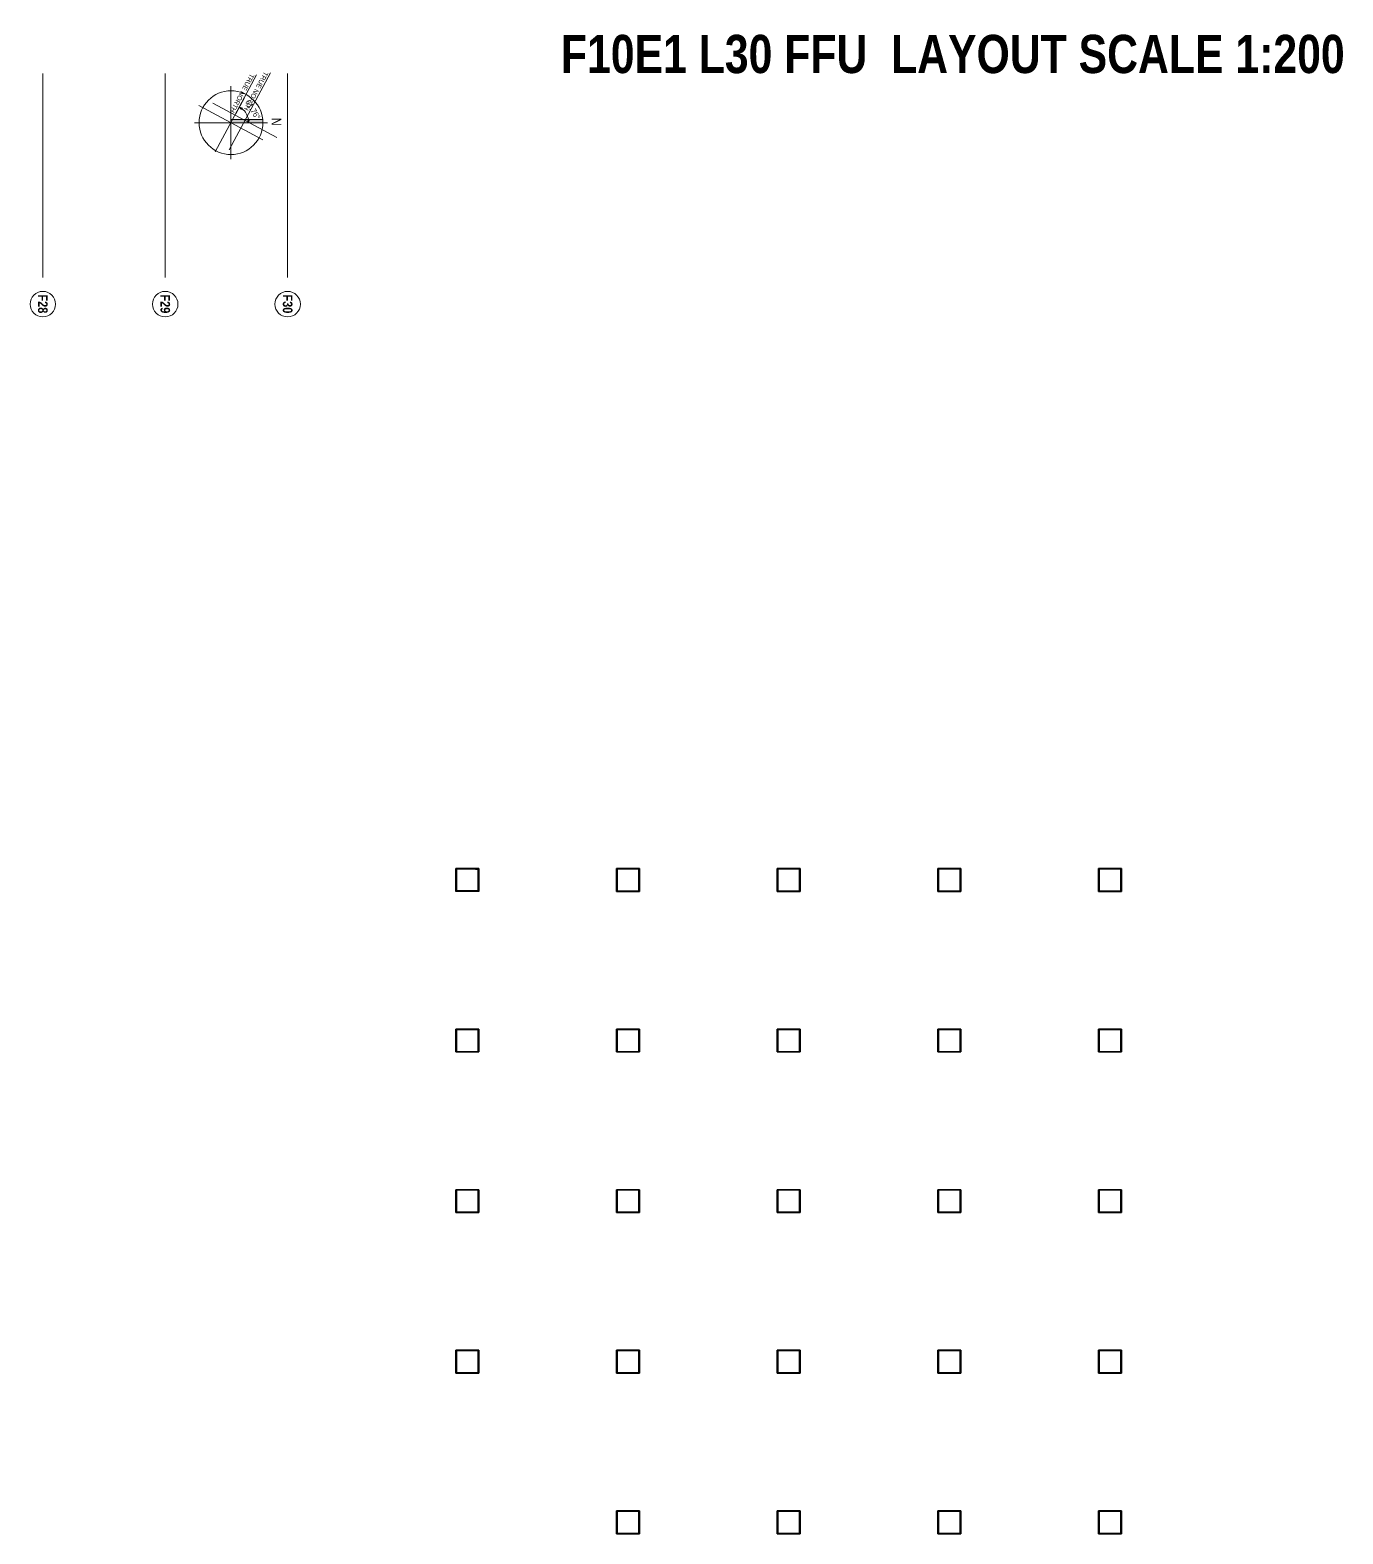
# Model space of a CAD drawing. Extents: x -14231 to 516634, y -267190 to 70805.
# Drawn here: x 194594 to 297571, y -267190 to -149237 of the extents above; entities that cross this region are included whole.
import ezdxf

# ---------------------------------------------------------------- set-up
doc = ezdxf.new("R2010")
doc.units = 0
doc.header["$LTSCALE"] = 8
doc.linetypes.add('IDA - Grid Line', pattern=[3500, 2000, -500, 500, -500])
doc.layers.get('0').update_dxf_attribs({"color": 1, "linetype": 'CONTINUOUS'})
doc.layers.add('000_CTCI_CSA', color=7, linetype='CONTINUOUS')
for name, color, linetype, lineweight in [('A-_--------_A', 7, 'CONTINUOUS', 9), ('A-_ANOTGRID_E', 7, 'CONTINUOUS', 9), ('A-_ANOTTEXT_A', 7, 'CONTINUOUS', 9), ('A-ANOT----_D', 7, 'CONTINUOUS', 9)]:
    doc.layers.add(name, color=color, linetype=linetype, lineweight=lineweight)
doc.layers.add('A-_--------_E-', color=7, linetype='CONTINUOUS', lineweight=9, true_color=0x00a600)
doc.styles.add('Arial Narrow', font='ARIALN.TTF', dxfattribs={"height": 0.2})
doc.styles.add('Arial Narrow_1', font='ARIALN.TTF', dxfattribs={"height": 0.18})
doc.styles.add('Arial Narrow_B', font='ARIALNB.TTF', dxfattribs={"height": 750})
doc.styles.add('Arial_1', font='arial.ttf', dxfattribs={"width": 0.8, "height": 450})
doc.styles.add('Site Area', font='arial.ttf', dxfattribs={"width": 0.8})

# ---------------------------------------------------------------- blocks, each defined once
blk = doc.blocks.new('Grid - 4 mm Dia-18759-PH1 LEVEL 3 - PROBE')
at = {"layer": 'A-_ANOTGRID_E', "color": 253, "true_color": 0xaaaaaa}
blk.add_circle((0, 0), 4, dxfattribs=at)
blk = doc.blocks.new('_Open30')
at = {"color": 0, "linetype": 'ByBlock', "lineweight": -2}
for p, q in [((-1, 0.27), (0, 0)), ((0, 0), (-1, -0.27)), ((0, 0), (-1, 0))]:
    blk.add_line(p, q, dxfattribs=at)

msp = doc.modelspace()

# ---------------------------------------------------------------- hatches: boundary and pattern name
at = {"layer": 'A-_--------_A'}
h = msp.add_hatch(color=256, dxfattribs=at)
edge = h.paths.add_edge_path()
edge.add_line((210353.1, -156250), (212840.6, -156250))
edge.add_arc((210353.1, -156500), 2500, 0, 5.73917, ccw=False)
edge.add_line((212853.1, -156500), (210353.1, -156500))
edge.add_line((210353.1, -156500), (210353.1, -156250))

# ---------------------------------------------------------------- linework, layer by layer
at = {"layer": '000_CTCI_CSA', "color": 8, "true_color": 0x808080}
for p, q in [((227993.9, -214989.5), (227993.9, -216789.5)), ((229793.9, -214989.5), (227993.9, -214989.5)), ((229743.9, -215039.5), (228043.9, -215039.5)), ((228043.9, -215039.5), (228043.9, -216739.5)), ((229543.9, -215039.5), (229743.9, -215039.5)), ((229743.9, -216739.5), (229743.9, -215039.5)), ((229793.9, -216789.5), (229793.9, -214989.5)), ((267593.9, -214989.5), (265793.9, -214989.5)), ((265793.9, -214989.5), (265793.9, -216789.5)), ((267543.9, -215039.5), (265843.9, -215039.5)), ((265843.9, -215039.5), (265843.9, -216739.5)), ((267543.9, -216739.5), (267543.9, -215039.5)), ((267593.9, -216789.5), (267593.9, -214989.5)), ((280193.9, -214989.5), (278393.9, -214989.5)), ((278393.9, -214989.5), (278393.9, -216789.5)), ((280143.9, -215039.5), (278443.9, -215039.5)), ((278443.9, -215039.5), (278443.9, -216739.5)), ((280143.9, -216739.5), (280143.9, -215039.5)), ((280193.9, -216789.5), (280193.9, -214989.5)), ((227993.9, -216789.5), (227993.9, -216489.5)), ((229793.9, -216789.5), (227993.9, -216789.5)), ((228043.9, -216739.5), (228043.9, -216489.5)), ((229743.9, -216739.5), (228043.9, -216739.5)), ((229793.9, -216489.5), (229793.9, -216789.5)), ((265793.9, -216789.5), (267593.9, -216789.5)), ((265843.9, -216739.5), (267543.9, -216739.5)), ((278393.9, -216789.5), (280193.9, -216789.5)), ((278443.9, -216739.5), (280143.9, -216739.5)), ((229793.9, -227589.5), (227993.9, -227589.5)), ((227993.9, -227589.5), (227993.9, -229389.5)), ((229743.9, -227639.5), (228043.9, -227639.5)), ((228043.9, -227639.5), (228043.9, -229339.5)), ((229743.9, -229339.5), (229743.9, -227639.5)), ((229793.9, -229389.5), (229793.9, -227589.5)), ((242393.9, -227589.5), (240593.9, -227589.5)), ((240593.9, -227589.5), (240593.9, -229389.5)), ((242343.9, -227639.5), (240643.9, -227639.5)), ((240643.9, -227639.5), (240643.9, -229339.5)), ((242343.9, -229339.5), (242343.9, -227639.5)), ((242393.9, -229389.5), (242393.9, -227589.5)), ((254993.9, -227589.5), (253193.9, -227589.5)), ((253193.9, -227589.5), (253193.9, -229389.5)), ((254943.9, -227639.5), (253243.9, -227639.5)), ((253243.9, -227639.5), (253243.9, -229339.5)), ((254943.9, -229339.5), (254943.9, -227639.5)), ((254993.9, -229389.5), (254993.9, -227589.5)), ((267593.9, -227589.5), (265793.9, -227589.5)), ((265793.9, -227589.5), (265793.9, -229389.5)), ((267543.9, -227639.5), (265843.9, -227639.5)), ((265843.9, -227639.5), (265843.9, -229339.5)), ((267543.9, -229339.5), (267543.9, -227639.5)), ((267593.9, -229389.5), (267593.9, -227589.5)), ((280193.9, -227589.5), (278393.9, -227589.5)), ((278393.9, -227589.5), (278393.9, -229389.5)), ((280143.9, -227639.5), (278443.9, -227639.5)), ((278443.9, -227639.5), (278443.9, -229339.5)), ((280143.9, -229339.5), (280143.9, -227639.5)), ((280193.9, -229389.5), (280193.9, -227589.5)), ((227993.9, -229389.5), (229793.9, -229389.5)), ((228043.9, -229339.5), (229743.9, -229339.5)), ((240593.9, -229389.5), (242393.9, -229389.5)), ((240643.9, -229339.5), (242343.9, -229339.5)), ((253193.9, -229389.5), (254993.9, -229389.5)), ((253243.9, -229339.5), (254943.9, -229339.5)), ((265793.9, -229389.5), (267593.9, -229389.5)), ((265843.9, -229339.5), (267543.9, -229339.5)), ((278393.9, -229389.5), (280193.9, -229389.5)), ((278443.9, -229339.5), (280143.9, -229339.5)), ((229793.9, -240189.5), (227993.9, -240189.5)), ((227993.9, -240189.5), (227993.9, -241989.5)), ((229743.9, -240239.5), (228043.9, -240239.5)), ((228043.9, -240239.5), (228043.9, -241939.5)), ((229743.9, -241939.5), (229743.9, -240239.5)), ((229793.9, -241989.5), (229793.9, -240189.5)), ((242393.9, -240189.5), (240593.9, -240189.5)), ((240593.9, -240189.5), (240593.9, -241989.5)), ((242343.9, -240239.5), (240643.9, -240239.5)), ((240643.9, -240239.5), (240643.9, -241939.5)), ((242343.9, -241939.5), (242343.9, -240239.5)), ((242393.9, -241989.5), (242393.9, -240189.5)), ((254993.9, -240189.5), (253193.9, -240189.5)), ((253193.9, -240189.5), (253193.9, -241989.5)), ((254943.9, -240239.5), (253243.9, -240239.5)), ((253243.9, -240239.5), (253243.9, -241939.5)), ((254943.9, -241939.5), (254943.9, -240239.5)), ((254993.9, -241989.5), (254993.9, -240189.5)), ((267593.9, -240189.5), (265793.9, -240189.5)), ((265793.9, -240189.5), (265793.9, -241989.5)), ((267543.9, -240239.5), (265843.9, -240239.5)), ((265843.9, -240239.5), (265843.9, -241939.5)), ((267543.9, -241939.5), (267543.9, -240239.5)), ((267593.9, -241989.5), (267593.9, -240189.5)), ((280193.9, -240189.5), (278393.9, -240189.5)), ((278393.9, -240189.5), (278393.9, -241989.5)), ((280143.9, -240239.5), (278443.9, -240239.5)), ((278443.9, -240239.5), (278443.9, -241939.5)), ((280143.9, -241939.5), (280143.9, -240239.5)), ((280193.9, -241989.5), (280193.9, -240189.5)), ((227993.9, -241989.5), (229793.9, -241989.5)), ((228043.9, -241939.5), (229743.9, -241939.5)), ((240593.9, -241989.5), (242393.9, -241989.5)), ((240643.9, -241939.5), (242343.9, -241939.5)), ((253193.9, -241989.5), (254993.9, -241989.5)), ((253243.9, -241939.5), (254943.9, -241939.5)), ((265793.9, -241989.5), (267593.9, -241989.5)), ((265843.9, -241939.5), (267543.9, -241939.5)), ((278393.9, -241989.5), (280193.9, -241989.5)), ((278443.9, -241939.5), (280143.9, -241939.5)), ((229793.9, -252789.5), (227993.9, -252789.5)), ((227993.9, -252789.5), (227993.9, -254589.5)), ((229743.9, -252839.5), (228043.9, -252839.5)), ((228043.9, -252839.5), (228043.9, -254539.5)), ((229743.9, -254539.5), (229743.9, -252839.5)), ((229793.9, -254589.5), (229793.9, -252789.5)), ((242393.9, -252789.5), (240593.9, -252789.5)), ((240593.9, -252789.5), (240593.9, -254589.5)), ((242343.9, -252839.5), (240643.9, -252839.5)), ((240643.9, -252839.5), (240643.9, -254539.5)), ((242343.9, -254539.5), (242343.9, -252839.5)), ((242393.9, -254589.5), (242393.9, -252789.5)), ((254993.9, -252789.5), (253193.9, -252789.5)), ((253193.9, -252789.5), (253193.9, -254589.5)), ((254943.9, -252839.5), (253243.9, -252839.5)), ((253243.9, -252839.5), (253243.9, -254539.5)), ((254943.9, -254539.5), (254943.9, -252839.5)), ((254993.9, -254589.5), (254993.9, -252789.5)), ((267593.9, -252789.5), (265793.9, -252789.5)), ((265793.9, -252789.5), (265793.9, -254589.5)), ((267543.9, -252839.5), (265843.9, -252839.5)), ((265843.9, -252839.5), (265843.9, -254539.5)), ((267543.9, -254539.5), (267543.9, -252839.5)), ((267593.9, -254589.5), (267593.9, -252789.5)), ((280193.9, -252789.5), (278393.9, -252789.5)), ((278393.9, -252789.5), (278393.9, -254589.5)), ((280143.9, -252839.5), (278443.9, -252839.5)), ((278443.9, -252839.5), (278443.9, -254539.5)), ((280143.9, -254539.5), (280143.9, -252839.5)), ((280193.9, -254589.5), (280193.9, -252789.5)), ((227993.9, -254589.5), (229793.9, -254589.5)), ((228043.9, -254539.5), (229743.9, -254539.5)), ((240593.9, -254589.5), (242393.9, -254589.5)), ((240643.9, -254539.5), (242343.9, -254539.5)), ((253193.9, -254589.5), (254993.9, -254589.5)), ((253243.9, -254539.5), (254943.9, -254539.5)), ((265793.9, -254589.5), (267593.9, -254589.5)), ((265843.9, -254539.5), (267543.9, -254539.5)), ((278393.9, -254589.5), (280193.9, -254589.5)), ((278443.9, -254539.5), (280143.9, -254539.5)), ((242393.9, -265389.5), (240593.9, -265389.5)), ((240593.9, -265389.5), (240593.9, -267189.5)), ((242393.9, -267189.5), (242393.9, -265389.5)), ((254993.9, -265389.5), (253193.9, -265389.5)), ((253193.9, -265389.5), (253193.9, -267189.5)), ((254993.9, -267189.5), (254993.9, -265389.5)), ((267593.9, -265389.5), (265793.9, -265389.5)), ((265793.9, -265389.5), (265793.9, -267189.5)), ((267593.9, -267189.5), (267593.9, -265389.5)), ((280193.9, -265389.5), (278393.9, -265389.5)), ((278393.9, -265389.5), (278393.9, -267189.5)), ((280193.9, -267189.5), (280193.9, -265389.5)), ((242343.9, -265439.5), (240643.9, -265439.5)), ((240643.9, -265439.5), (240643.9, -267139.5)), ((242343.9, -267139.5), (242343.9, -265439.5)), ((254943.9, -265439.5), (253243.9, -265439.5)), ((253243.9, -265439.5), (253243.9, -267139.5)), ((254943.9, -267139.5), (254943.9, -265439.5)), ((267543.9, -265439.5), (265843.9, -265439.5)), ((265843.9, -265439.5), (265843.9, -267139.5)), ((267543.9, -267139.5), (267543.9, -265439.5)), ((280143.9, -265439.5), (278443.9, -265439.5)), ((278443.9, -265439.5), (278443.9, -267139.5)), ((280143.9, -267139.5), (280143.9, -265439.5)), ((240593.9, -267189.5), (242393.9, -267189.5)), ((240643.9, -267139.5), (242343.9, -267139.5)), ((253193.9, -267189.5), (254993.9, -267189.5)), ((253243.9, -267139.5), (254943.9, -267139.5)), ((265793.9, -267189.5), (267593.9, -267189.5)), ((265843.9, -267139.5), (267543.9, -267139.5)), ((278393.9, -267189.5), (280193.9, -267189.5)), ((278443.9, -267139.5), (280143.9, -267139.5))]:
    msp.add_line(p, q, dxfattribs=at)
at = {"layer": '000_CTCI_CSA', "lineweight": -3}
for p, q in [((242393.9, -214989.5), (240593.9, -214989.5)), ((240593.9, -214989.5), (240593.9, -216789.5)), ((242343.9, -215039.5), (240643.9, -215039.5)), ((240643.9, -215039.5), (240643.9, -216739.5)), ((242343.9, -216739.5), (242343.9, -215039.5)), ((242393.9, -216789.5), (242393.9, -214989.5)), ((254993.9, -214989.5), (253193.9, -214989.5)), ((253193.9, -214989.5), (253193.9, -216789.5)), ((254943.9, -215039.5), (253243.9, -215039.5)), ((253243.9, -215039.5), (253243.9, -216739.5)), ((254943.9, -216739.5), (254943.9, -215039.5)), ((254993.9, -216789.5), (254993.9, -214989.5)), ((240593.9, -216789.5), (242393.9, -216789.5)), ((240643.9, -216739.5), (242343.9, -216739.5)), ((253193.9, -216789.5), (254993.9, -216789.5)), ((253243.9, -216739.5), (254943.9, -216739.5))]:
    msp.add_line(p, q, dxfattribs=at)
at = {"layer": '000_CTCI_CSA', "color": 8, "true_color": 0x808080}
for points in [[(229793.9, -214989.5), (229793.9, -216789.5), (227993.9, -216789.5), (227993.9, -214989.5)], [(242393.9, -214989.5), (242393.9, -216789.5), (240593.9, -216789.5), (240593.9, -214989.5)], [(254993.9, -214989.5), (254993.9, -216789.5), (253193.9, -216789.5), (253193.9, -214989.5)], [(267593.9, -214989.5), (267593.9, -216789.5), (265793.9, -216789.5), (265793.9, -214989.5)], [(280193.9, -214989.5), (280193.9, -216789.5), (278393.9, -216789.5), (278393.9, -214989.5)], [(229793.9, -227589.5), (229793.9, -229389.5), (227993.9, -229389.5), (227993.9, -227589.5)], [(242393.9, -227589.5), (242393.9, -229389.5), (240593.9, -229389.5), (240593.9, -227589.5)], [(254993.9, -227589.5), (254993.9, -229389.5), (253193.9, -229389.5), (253193.9, -227589.5)], [(267593.9, -227589.5), (267593.9, -229389.5), (265793.9, -229389.5), (265793.9, -227589.5)], [(280193.9, -227589.5), (280193.9, -229389.5), (278393.9, -229389.5), (278393.9, -227589.5)], [(229793.9, -240189.5), (229793.9, -241989.5), (227993.9, -241989.5), (227993.9, -240189.5)], [(242393.9, -240189.5), (242393.9, -241989.5), (240593.9, -241989.5), (240593.9, -240189.5)], [(254993.9, -240189.5), (254993.9, -241989.5), (253193.9, -241989.5), (253193.9, -240189.5)], [(267593.9, -240189.5), (267593.9, -241989.5), (265793.9, -241989.5), (265793.9, -240189.5)], [(280193.9, -240189.5), (280193.9, -241989.5), (278393.9, -241989.5), (278393.9, -240189.5)], [(229793.9, -252789.5), (229793.9, -254589.5), (227993.9, -254589.5), (227993.9, -252789.5)], [(242393.9, -252789.5), (242393.9, -254589.5), (240593.9, -254589.5), (240593.9, -252789.5)], [(254993.9, -252789.5), (254993.9, -254589.5), (253193.9, -254589.5), (253193.9, -252789.5)], [(267593.9, -252789.5), (267593.9, -254589.5), (265793.9, -254589.5), (265793.9, -252789.5)], [(280193.9, -252789.5), (280193.9, -254589.5), (278393.9, -254589.5), (278393.9, -252789.5)], [(242393.9, -265389.5), (242393.9, -267189.5), (240593.9, -267189.5), (240593.9, -265389.5)], [(254993.9, -265389.5), (254993.9, -267189.5), (253193.9, -267189.5), (253193.9, -265389.5)], [(267593.9, -265389.5), (267593.9, -267189.5), (265793.9, -267189.5), (265793.9, -265389.5)], [(280193.9, -265389.5), (280193.9, -267189.5), (278393.9, -267189.5), (278393.9, -265389.5)]]:
    msp.add_lwpolyline(points, close=True, dxfattribs=at)
at = {"layer": 'A-_--------_A'}
for p, q in [((210353.1, -153625), (210353.1, -159375)), ((213228.1, -156500), (207478.1, -156500)), ((210353.1, -156250), (210353.1, -156500)), ((212840.6, -156250), (210353.1, -156250)), ((210353.1, -156500), (212853.1, -156500))]:
    msp.add_line(p, q, dxfattribs=at)
msp.add_circle((210353.1, -156500), 2500, dxfattribs=at)
msp.add_arc((210353.1, -156500), 2500, 0, 5.73917, dxfattribs=at)
at = {"layer": 'A-_--------_E-', "color": 7}
for p, q in [((209121.1, -158793.8), (212364, -152755.9)), ((210221.1, -158618.8), (213464, -152580.9)), ((207819.7, -155140.7), (212841.3, -157837.8)), ((208919.7, -154965.8), (213941.3, -157662.8))]:
    msp.add_line(p, q, dxfattribs=at)
at = {"layer": 'A-_ANOTGRID_E', "color": 254, "linetype": 'IDA - Grid Line', "true_color": 0xd4d4d4}
for p, q in [((195593.9, -12650.4), (195593.9, -169732.7)), ((205193.9, -12650.4), (205193.9, -169732.7)), ((214793.9, -12650.4), (214793.9, -169732.7))]:
    msp.add_line(p, q, dxfattribs=at)
at = {"layer": 'A-ANOT----_D'}
for p, q in [((211402.3, -154546.6), (210728, -155802)), ((212570.5, -156500), (211145.5, -156500))]:
    msp.add_line(p, q, dxfattribs=at)
msp.add_arc((210353.1, -156500), 1392.4, 10.301345, 51.458655, dxfattribs=at)

# ---------------------------------------------------------------- block references
at = {"layer": 'A-_ANOTGRID_E', "color": 254, "lineweight": 5, "true_color": 0xd4d4d4, "xscale": 249.9999999999999, "yscale": 249.9999999999999, "zscale": 249.9999999999999, "rotation": 179.9999999999995}
for p in [(195593.9, -170732.7), (205193.9, -170732.7), (214793.9, -170732.7)]:
    msp.add_blockref('Grid - 4 mm Dia-18759-PH1 LEVEL 3 - PROBE', p, dxfattribs=at)
at = {"layer": 'A-ANOT----_D', "xscale": 250, "yscale": 250, "zscale": 250}
for p, rotation in [((211011.9, -155273.4), 146.6093274653355), ((211745.5, -156500), 275.1506725346607)]:
    msp.add_blockref('_Open30', p, dxfattribs=dict(at, rotation=rotation))

# ---------------------------------------------------------------- texts
at = {"color": 8, "true_color": 0x808080, "insert": (236232.6, -149611.8, 0), "char_height": 3000, "attachment_point": 1, "style": 'Site Area'}
msp.add_mtext_dynamic_manual_height_columns('{\\fArial|b1|i0|c0|p34;F10E1 L30 FFU  LAYOUT SCALE 1:200 }', width=133992.306, gutter_width=24254.8, heights=[0], dxfattribs=at)
at = {"layer": 'A-_--------_A', "insert": (214291.5, -156113.8), "char_height": 750, "width": 761.603, "attachment_point": 1, "rotation": 270, "style": 'Arial Narrow'}
msp.add_mtext('N', dxfattribs=at)
at = {"layer": 'A-_ANOTGRID_E', "color": 253, "true_color": 0xaaaaaa, "char_height": 750, "width": 1803.797, "attachment_point": 1, "rotation": 270, "style": 'Arial Narrow_B'}
for s, insert in [('F28', (195972, -169973.7)), ('F29', (205572, -169973.7)), ('F30', (215172, -169973.7))]:
    msp.add_mtext(s, dxfattribs=dict(at, insert=insert))
at = {"layer": 'A-_ANOTTEXT_A', "style": 'Arial Narrow_1'}
msp.add_text('TRUE NORTH', height=375, rotation=241.4535, dxfattribs=at).set_placement((211870, -152621.9))
at = {"layer": 'A-_ANOTTEXT_A', "insert": (213294.3, -152635.6), "char_height": 375, "width": 3447.256, "attachment_point": 1, "rotation": 241.4535, "style": 'Arial Narrow_1'}
msp.add_mtext('TRUE NORTH', dxfattribs=at)
at = {"layer": 'A-ANOT----_D', "insert": (212067.1, -155475), "char_height": 450, "width": 1720.628, "attachment_point": 5, "rotation": 300.88, "style": 'Arial_1'}
msp.add_mtext('\\A1;61.76°', dxfattribs=at)

doc.saveas('drawing.dxf')
